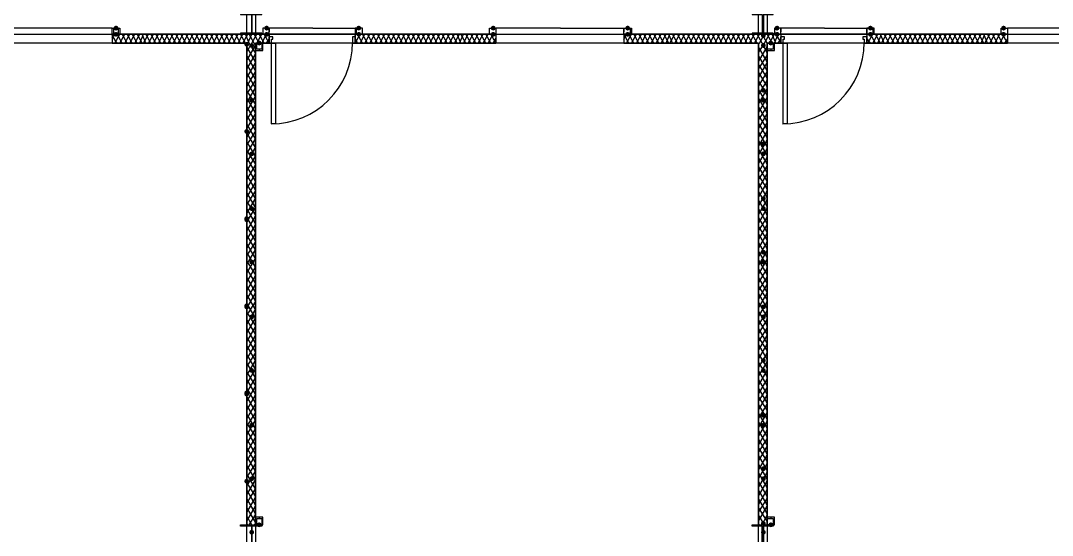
# Model space of a CAD drawing. Header units: millimetres. Extents: x 0 to 420, y 0 to 297.
# Drawn here: x 265.45 to 300.53, y 121.86 to 139.36 of the extents above; entities that cross this region are included whole.
import ezdxf

# ---------------------------------------------------------------- set-up
doc = ezdxf.new("R2010")
doc.units = ezdxf.units.MM
doc.layers.get('0').update_dxf_attribs({"linetype": 'CONTINUOUS'})

msp = doc.modelspace()

# ---------------------------------------------------------------- hatches: boundary and pattern name
at = {"true_color": 0x000007}
for points in [[(268.774333, 139.107333), (268.749462, 139.047537), (268.689667, 139.022667), (268.629871, 139.047537), (268.605, 139.107333), (268.629871, 139.167129), (268.689667, 139.192), (268.749462, 139.167129)], [(268.774333, 138.895667), (268.749462, 138.835871), (268.689667, 138.811), (268.629871, 138.835871), (268.605, 138.895667), (268.629871, 138.955462), (268.689667, 138.980333), (268.749462, 138.955463)], [(273.896667, 139.107333), (273.871796, 139.047537), (273.812, 139.022667), (273.752204, 139.047537), (273.727333, 139.107333), (273.752204, 139.167129), (273.812, 139.192), (273.871796, 139.167129)], [(273.896667, 138.895667), (273.871796, 138.835871), (273.812, 138.811), (273.752204, 138.835871), (273.727333, 138.895667), (273.752204, 138.955462), (273.812, 138.980333), (273.871796, 138.955463)], [(277.029333, 139.107333), (277.004462, 139.047537), (276.944667, 139.022667), (276.884871, 139.047537), (276.86, 139.107333), (276.884871, 139.167129), (276.944667, 139.192), (277.004462, 139.167129)], [(277.029333, 138.895667), (277.004462, 138.835871), (276.944667, 138.811), (276.884871, 138.835871), (276.86, 138.895667), (276.884871, 138.955462), (276.944667, 138.980333), (277.004462, 138.955463)], [(281.601333, 139.107333), (281.576462, 139.047537), (281.516667, 139.022667), (281.456871, 139.047537), (281.432, 139.107333), (281.456871, 139.167129), (281.516667, 139.192), (281.576462, 139.167129)], [(281.601333, 138.895667), (281.576462, 138.835871), (281.516667, 138.811), (281.456871, 138.835871), (281.432, 138.895667), (281.456871, 138.955462), (281.516667, 138.980333), (281.576462, 138.955463)], [(286.173333, 139.107333), (286.148462, 139.047537), (286.088667, 139.022667), (286.028871, 139.047537), (286.004, 139.107333), (286.028871, 139.167129), (286.088667, 139.192), (286.148462, 139.167129)], [(286.173333, 138.895667), (286.148462, 138.835871), (286.088667, 138.811), (286.028871, 138.835871), (286.004, 138.895667), (286.028871, 138.955462), (286.088667, 138.980333), (286.148462, 138.955463)], [(290.787667, 138.853333), (290.762796, 138.793537), (290.703, 138.768667), (290.643204, 138.793537), (290.618333, 138.853333), (290.643204, 138.913129), (290.703, 138.938), (290.762796, 138.913129)], [(291.253333, 139.107333), (291.228462, 139.047537), (291.168667, 139.022667), (291.108871, 139.047537), (291.084, 139.107333), (291.108871, 139.167129), (291.168667, 139.192), (291.228462, 139.167129)], [(291.253333, 138.895667), (291.228462, 138.835871), (291.168667, 138.811), (291.108871, 138.835871), (291.084, 138.895667), (291.108871, 138.955462), (291.168667, 138.980333), (291.228462, 138.955463)], [(294.428333, 139.107333), (294.403462, 139.047537), (294.343667, 139.022667), (294.283871, 139.047537), (294.259, 139.107333), (294.283871, 139.167129), (294.343667, 139.192), (294.403462, 139.167129)], [(294.428333, 138.895667), (294.403462, 138.835871), (294.343667, 138.811), (294.283871, 138.835871), (294.259, 138.895667), (294.283871, 138.955462), (294.343667, 138.980333), (294.403462, 138.955463)], [(298.958, 139.107333), (298.933129, 139.047537), (298.873333, 139.022667), (298.813538, 139.047537), (298.788667, 139.107333), (298.813537, 139.167129), (298.873333, 139.192), (298.933129, 139.167129)], [(298.958, 138.895667), (298.933129, 138.835871), (298.873333, 138.811), (298.813538, 138.835871), (298.788667, 138.895667), (298.813537, 138.955462), (298.873333, 138.980333), (298.933129, 138.955463)], [(273.388667, 138.514667), (273.363796, 138.454871), (273.304, 138.43), (273.244204, 138.454871), (273.219333, 138.514667), (273.244204, 138.574462), (273.304, 138.599333), (273.363796, 138.574463)], [(273.642667, 138.599333), (273.617796, 138.539537), (273.558, 138.514667), (273.498204, 138.539537), (273.473333, 138.599333), (273.498204, 138.659129), (273.558, 138.684), (273.617796, 138.659129)], [(290.787667, 138.514667), (290.762796, 138.454871), (290.703, 138.43), (290.643204, 138.454871), (290.618333, 138.514667), (290.643204, 138.574462), (290.703, 138.599333), (290.762796, 138.574463)], [(291.041667, 138.599333), (291.016796, 138.539537), (290.957, 138.514667), (290.897204, 138.539537), (290.872333, 138.599333), (290.897204, 138.659129), (290.957, 138.684), (291.016796, 138.659129)], [(290.787667, 136.990667), (290.762796, 136.930871), (290.703, 136.906), (290.643204, 136.930871), (290.618333, 136.990667), (290.643204, 137.050462), (290.703, 137.075333), (290.762796, 137.050463)], [(273.388667, 136.652), (273.363796, 136.592204), (273.304, 136.567333), (273.244204, 136.592204), (273.219333, 136.652), (273.244204, 136.711796), (273.304, 136.736667), (273.363796, 136.711796)], [(290.787667, 136.652), (290.762796, 136.592204), (290.703, 136.567333), (290.643204, 136.592204), (290.618333, 136.652), (290.643204, 136.711796), (290.703, 136.736667), (290.762796, 136.711796)], [(290.787667, 135.170333), (290.762796, 135.110537), (290.703, 135.085667), (290.643204, 135.110537), (290.618333, 135.170333), (290.643204, 135.230129), (290.703, 135.255), (290.762796, 135.230129)], [(273.388667, 134.831667), (273.363796, 134.771871), (273.304, 134.747), (273.244204, 134.771871), (273.219333, 134.831667), (273.244204, 134.891462), (273.304, 134.916333), (273.363796, 134.891463)], [(290.787667, 134.831667), (290.762796, 134.771871), (290.703, 134.747), (290.643204, 134.771871), (290.618333, 134.831667), (290.643204, 134.891462), (290.703, 134.916333), (290.762796, 134.891463)], [(290.787667, 133.307667), (290.762796, 133.247871), (290.703, 133.223), (290.643204, 133.247871), (290.618333, 133.307667), (290.643204, 133.367462), (290.703, 133.392333), (290.762796, 133.367463)], [(273.388667, 132.969), (273.363796, 132.909204), (273.304, 132.884333), (273.244204, 132.909204), (273.219333, 132.969), (273.244204, 133.028796), (273.304, 133.053667), (273.363796, 133.028796)], [(290.787667, 132.969), (290.762796, 132.909204), (290.703, 132.884333), (290.643204, 132.909204), (290.618333, 132.969), (290.643204, 133.028796), (290.703, 133.053667), (290.762796, 133.028796)], [(290.787667, 131.487333), (290.762796, 131.427537), (290.703, 131.402667), (290.643204, 131.427537), (290.618333, 131.487333), (290.643204, 131.547129), (290.703, 131.572), (290.762796, 131.547129)], [(273.388667, 131.148667), (273.363796, 131.088871), (273.304, 131.064), (273.244204, 131.088871), (273.219333, 131.148667), (273.244204, 131.208462), (273.304, 131.233333), (273.363796, 131.208463)], [(290.787667, 131.148667), (290.762796, 131.088871), (290.703, 131.064), (290.643204, 131.088871), (290.618333, 131.148667), (290.643204, 131.208462), (290.703, 131.233333), (290.762796, 131.208463)], [(290.787667, 129.624667), (290.762796, 129.564871), (290.703, 129.54), (290.643204, 129.564871), (290.618333, 129.624667), (290.643204, 129.684462), (290.703, 129.709333), (290.762796, 129.684463)], [(273.388667, 129.286), (273.363796, 129.226204), (273.304, 129.201333), (273.244204, 129.226204), (273.219333, 129.286), (273.244204, 129.345796), (273.304, 129.370667), (273.363796, 129.345796)], [(290.787667, 129.286), (290.762796, 129.226204), (290.703, 129.201333), (290.643204, 129.226204), (290.618333, 129.286), (290.643204, 129.345796), (290.703, 129.370667), (290.762796, 129.345796)], [(290.787667, 127.804333), (290.762796, 127.744537), (290.703, 127.719667), (290.643204, 127.744537), (290.618333, 127.804333), (290.643204, 127.864129), (290.703, 127.889), (290.762796, 127.864129)], [(273.388667, 127.465667), (273.363796, 127.405871), (273.304, 127.381), (273.244204, 127.405871), (273.219333, 127.465667), (273.244204, 127.525462), (273.304, 127.550333), (273.363796, 127.525463)], [(290.787667, 127.465667), (290.762796, 127.405871), (290.703, 127.381), (290.643204, 127.405871), (290.618333, 127.465667), (290.643204, 127.525462), (290.703, 127.550333), (290.762796, 127.525463)], [(290.787667, 125.941667), (290.762796, 125.881871), (290.703, 125.857), (290.643204, 125.881871), (290.618333, 125.941667), (290.643204, 126.001462), (290.703, 126.026333), (290.762796, 126.001463)], [(273.388667, 125.603), (273.363796, 125.543204), (273.304, 125.518333), (273.244204, 125.543204), (273.219333, 125.603), (273.244204, 125.662796), (273.304, 125.687667), (273.363796, 125.662796)], [(290.787667, 125.603), (290.762796, 125.543204), (290.703, 125.518333), (290.643204, 125.543204), (290.618333, 125.603), (290.643204, 125.662796), (290.703, 125.687667), (290.762796, 125.662796)], [(290.787667, 124.121333), (290.762796, 124.061537), (290.703, 124.036667), (290.643204, 124.061537), (290.618333, 124.121333), (290.643204, 124.181129), (290.703, 124.206), (290.762796, 124.181129)], [(273.388667, 123.782667), (273.363796, 123.722871), (273.304, 123.698), (273.244204, 123.722871), (273.219333, 123.782667), (273.244204, 123.842462), (273.304, 123.867333), (273.363796, 123.842463)], [(290.787667, 123.782667), (290.762796, 123.722871), (290.703, 123.698), (290.643204, 123.722871), (290.618333, 123.782667), (290.643204, 123.842462), (290.703, 123.867333), (290.762796, 123.842463)], [(273.642667, 122.216333), (273.617796, 122.156537), (273.558, 122.131667), (273.498204, 122.156537), (273.473333, 122.216333), (273.498204, 122.276129), (273.558, 122.301), (273.617796, 122.276129)], [(290.787667, 122.258667), (290.762796, 122.198871), (290.703, 122.174), (290.643204, 122.198871), (290.618333, 122.258667), (290.643204, 122.318462), (290.703, 122.343333), (290.762796, 122.318463)], [(291.041667, 122.216333), (291.016796, 122.156537), (290.957, 122.131667), (290.897204, 122.156537), (290.872333, 122.216333), (290.897204, 122.276129), (290.957, 122.301), (291.016796, 122.276129)], [(273.388667, 121.962333), (273.363796, 121.902537), (273.304, 121.877667), (273.244204, 121.902537), (273.219333, 121.962333), (273.244204, 122.022129), (273.304, 122.047), (273.363796, 122.022129)], [(290.787667, 121.962333), (290.762796, 121.902537), (290.703, 121.877667), (290.643204, 121.902537), (290.618333, 121.962333), (290.643204, 122.022129), (290.703, 122.047), (290.762796, 122.022129)]]:
    msp.add_hatch(color=0, dxfattribs=at).paths.add_polyline_path(points, flags=0)
at = {"true_color": 0x0000fe}
for points in [[(273.219333, 138.557), (273.194462, 138.497204), (273.134667, 138.472333), (273.074871, 138.497204), (273.05, 138.557), (273.074871, 138.616796), (273.134667, 138.641667), (273.194462, 138.616796)], [(273.219333, 138.557), (273.194462, 138.497204), (273.134667, 138.472333), (273.074871, 138.497204), (273.05, 138.557), (273.074871, 138.616796), (273.134667, 138.641667), (273.194462, 138.616796)], [(273.219333, 135.593667), (273.194462, 135.533871), (273.134667, 135.509), (273.074871, 135.533871), (273.05, 135.593667), (273.074871, 135.653462), (273.134667, 135.678333), (273.194462, 135.653463)], [(273.219333, 135.593667), (273.194462, 135.533871), (273.134667, 135.509), (273.074871, 135.533871), (273.05, 135.593667), (273.074871, 135.653462), (273.134667, 135.678333), (273.194462, 135.653463)], [(273.219333, 132.630333), (273.194462, 132.570538), (273.134667, 132.545667), (273.074871, 132.570538), (273.05, 132.630333), (273.074871, 132.690129), (273.134667, 132.715), (273.194462, 132.690129)], [(273.219333, 132.588), (273.194462, 132.528204), (273.134667, 132.503333), (273.074871, 132.528204), (273.05, 132.588), (273.074871, 132.647796), (273.134667, 132.672667), (273.194462, 132.647796)], [(273.219333, 129.667), (273.194462, 129.607204), (273.134667, 129.582333), (273.074871, 129.607204), (273.05, 129.667), (273.074871, 129.726796), (273.134667, 129.751667), (273.194462, 129.726796)], [(273.219333, 129.624667), (273.194462, 129.564871), (273.134667, 129.54), (273.074871, 129.564871), (273.05, 129.624667), (273.074871, 129.684462), (273.134667, 129.709333), (273.194462, 129.684463)], [(273.219333, 126.703667), (273.194462, 126.643871), (273.134667, 126.619), (273.074871, 126.643871), (273.05, 126.703667), (273.074871, 126.763462), (273.134667, 126.788333), (273.194462, 126.763463)], [(273.219333, 126.661333), (273.194462, 126.601537), (273.134667, 126.576667), (273.074871, 126.601537), (273.05, 126.661333), (273.074871, 126.721129), (273.134667, 126.746), (273.194462, 126.721129)], [(273.219333, 123.698), (273.194462, 123.638204), (273.134667, 123.613333), (273.074871, 123.638204), (273.05, 123.698), (273.074871, 123.757796), (273.134667, 123.782667), (273.194462, 123.757796)]]:
    msp.add_hatch(color=0, dxfattribs=at).paths.add_polyline_path(points, flags=0)
at = {"true_color": 0x000007}
h = msp.add_hatch(color=0, dxfattribs=at)
h.paths.add_polyline_path([(273.134667, 138.557), (273.134667, 122.216333)], flags=0)
h.paths.add_polyline_path([(273.134667, 122.216333), (273.134667, 138.557)], flags=0)

# ---------------------------------------------------------------- linework, layer by layer
at = {"color": 0, "true_color": 0x000007}
for points in [[(273.134667, 150.029333), (255.524, 150.029333), (255.524, 138.895667), (273.134667, 138.895667)], [(273.431, 138.895667), (290.533667, 138.895667), (290.533667, 150.029333), (273.431, 150.029333)], [(307.932667, 150.029333), (290.83, 150.029333), (290.83, 138.895667), (307.932667, 138.895667)], [(273.642667, 139.615333), (272.923, 139.615333), (272.923, 139.573), (273.304, 139.573), (273.304, 138.938), (272.923, 138.938), (272.923, 138.895667), (273.642667, 138.895667), (273.642667, 138.938), (273.304, 138.938), (273.304, 139.573), (273.642667, 139.573)], [(291.041667, 139.615333), (290.322, 139.615333), (290.322, 139.573), (290.660667, 139.573), (290.660667, 138.938), (290.322, 138.938), (290.322, 138.895667), (291.041667, 138.895667), (291.041667, 138.938), (290.703, 138.938), (290.703, 139.573), (291.041667, 139.573)], [(268.562667, 139.107333), (268.816667, 139.107333), (268.816667, 138.895667), (268.562667, 138.895667)], [(268.605, 139.107333), (268.605, 138.895667), (268.774333, 138.895667), (268.774333, 139.107333)], [(277.071667, 139.107333), (276.86, 139.107333), (276.86, 138.895667), (277.071667, 138.895667), (277.071667, 139.107333), (276.817667, 139.107333), (276.817667, 138.895667), (277.071667, 138.895667)], [(281.389667, 139.107333), (281.601333, 139.107333), (281.601333, 138.895667), (281.389667, 138.895667), (281.389667, 139.107333), (281.601333, 139.107333), (281.601333, 138.895667), (281.389667, 138.895667)], [(294.470667, 139.107333), (294.216667, 139.107333), (294.216667, 138.895667), (294.470667, 138.895667)], [(294.428333, 139.107333), (294.428333, 138.895667), (294.216667, 138.895667), (294.216667, 139.107333)], [(298.788667, 139.107333), (299.000333, 139.107333), (299.000333, 138.895667), (298.788667, 138.895667), (298.788667, 139.107333), (299.000333, 139.107333), (299.000333, 138.895667), (298.788667, 138.895667)], [(273.134667, 104.097667), (273.134667, 138.599333), (272.923, 138.599333), (259.757333, 138.599333), (255.524, 138.599333), (255.524, 104.097667)], [(273.685, 138.599333), (273.431, 138.599333), (273.431, 138.345333), (273.685, 138.345333)], [(273.431, 104.097667), (290.533667, 104.097667), (290.533667, 138.599333), (290.322, 138.599333), (277.156333, 138.599333), (273.431, 138.599333)], [(273.642667, 138.599333), (273.642667, 138.387667), (273.473333, 138.387667), (273.473333, 138.599333)], [(273.896667, 138.811), (273.896667, 138.599333), (273.981333, 138.599333), (273.981333, 138.726333), (274.023667, 138.726333), (274.023667, 138.811)], [(273.896667, 138.599333), (273.896667, 138.811)], [(273.981333, 135.847667), (273.981333, 138.599333), (274.108333, 138.599333), (274.108333, 135.847667)], [(276.733, 138.811), (276.733, 138.726333), (276.733, 138.599333), (276.817667, 138.599333), (276.817667, 138.811)], [(276.817667, 138.599333), (276.817667, 138.811)], [(291.084, 138.599333), (290.83, 138.599333), (290.83, 138.345333), (291.084, 138.345333)], [(291.041667, 138.599333), (291.041667, 138.387667), (290.83, 138.387667), (290.83, 138.599333)], [(290.83, 104.097667), (307.932667, 104.097667), (307.932667, 138.599333), (307.721, 138.599333), (294.513, 138.599333), (290.83, 138.599333)], [(291.295667, 138.811), (291.295667, 138.599333), (291.380333, 138.599333), (291.380333, 138.726333), (291.422667, 138.726333), (291.422667, 138.811)], [(291.295667, 138.599333), (291.295667, 138.811)], [(291.380333, 135.847667), (291.380333, 138.599333), (291.507333, 138.599333), (291.507333, 135.847667)], [(294.089667, 138.811), (294.089667, 138.726333), (294.132, 138.726333), (294.132, 138.599333), (294.216667, 138.599333), (294.216667, 138.811)], [(294.216667, 138.599333), (294.216667, 138.811)], [(273.134667, 138.557), (273.134667, 122.216333)], [(273.134667, 122.216333), (273.134667, 138.557)], [(273.134667, 122.216333), (273.134667, 138.557)], [(273.134667, 122.216333), (273.134667, 138.557)], [(273.685, 122.470333), (273.431, 122.470333), (273.431, 122.216333), (273.685, 122.216333)], [(291.084, 122.470333), (290.83, 122.470333), (290.83, 122.216333), (291.084, 122.216333)], [(273.642667, 121.496667), (272.923, 121.496667), (272.923, 121.539), (273.304, 121.539), (273.304, 122.174), (272.923, 122.174), (272.923, 122.216333), (273.642667, 122.216333), (273.642667, 122.174), (273.304, 122.174), (273.304, 121.539), (273.642667, 121.539)], [(273.642667, 122.428), (273.642667, 122.216333), (273.473333, 122.216333), (273.473333, 122.428)], [(291.041667, 121.496667), (290.322, 121.496667), (290.322, 121.539), (290.660667, 121.539), (290.660667, 122.174), (290.322, 122.174), (290.322, 122.216333), (291.041667, 122.216333), (291.041667, 122.174), (290.703, 122.174), (290.703, 121.539), (291.041667, 121.539)], [(291.041667, 122.428), (291.041667, 122.216333), (290.83, 122.216333), (290.83, 122.428)]]:
    msp.add_lwpolyline(points, close=True, dxfattribs=at)
for points in [[(273.304, 139.615333), (273.304, 138.895667)], [(290.703, 139.615333), (290.703, 138.895667)], [(266.403667, 139.107333), (264.244667, 139.107333), (264.244667, 138.980333)], [(264.244667, 138.980333), (264.244667, 138.895667), (266.403667, 138.895667)], [(268.562667, 138.980333), (268.562667, 139.107333), (266.403667, 139.107333)], [(266.403667, 138.895667), (268.562667, 138.895667), (268.562667, 138.980333)], [(272.965333, 138.938), (272.965333, 138.895667)], [(273.134667, 138.938), (273.134667, 138.895667)], [(273.473333, 138.938), (273.473333, 138.895667)], [(273.642667, 138.938), (273.642667, 138.895667)], [(275.378333, 139.107333), (273.896667, 139.107333), (273.685, 139.107333), (273.685, 138.895667), (273.896667, 138.895667), (273.896667, 139.107333), (273.685, 139.107333), (273.685, 138.895667), (273.896667, 138.895667), (273.896667, 139.107333), (273.896667, 138.980333)], [(275.378333, 138.895667), (273.896667, 138.895667), (273.896667, 138.980333)], [(275.378333, 139.107333), (276.817667, 139.107333), (276.817667, 138.980333)], [(276.817667, 138.980333), (276.817667, 138.895667), (275.378333, 138.895667)], [(283.802667, 139.107333), (281.601333, 139.107333), (281.601333, 138.980333)], [(281.601333, 138.980333), (281.601333, 138.895667), (283.802667, 138.895667)], [(283.802667, 139.107333), (285.961667, 139.107333), (286.173333, 139.107333), (286.173333, 138.895667), (285.961667, 138.895667), (285.961667, 139.107333), (286.215667, 139.107333), (286.215667, 138.895667), (285.961667, 138.895667), (285.961667, 139.107333), (285.961667, 138.980333)], [(283.802667, 138.895667), (285.961667, 138.895667), (285.961667, 138.980333)], [(290.322, 138.938), (290.322, 138.895667)], [(290.533667, 138.938), (290.533667, 138.895667)], [(290.872333, 138.938), (290.872333, 138.895667)], [(291.041667, 138.938), (291.041667, 138.895667)], [(292.777333, 139.107333), (291.295667, 139.107333), (291.084, 139.107333), (291.084, 138.895667), (291.295667, 138.895667), (291.295667, 139.107333), (291.084, 139.107333), (291.084, 138.895667), (291.295667, 138.895667), (291.295667, 139.107333), (291.295667, 138.980333)], [(292.777333, 138.895667), (291.295667, 138.895667), (291.295667, 138.980333)], [(292.777333, 139.107333), (294.216667, 139.107333), (294.216667, 138.980333)], [(294.216667, 138.980333), (294.216667, 138.895667), (292.777333, 138.895667)], [(301.201667, 139.107333), (299.000333, 139.107333), (299.000333, 138.980333)], [(299.000333, 138.980333), (299.000333, 138.895667), (301.201667, 138.895667)], [(268.562667, 138.768667), (268.647333, 138.895667)], [(268.562667, 138.895667), (268.562667, 138.599333)], [(268.562667, 138.895667), (268.562667, 138.599333)], [(273.896667, 138.895667), (268.562667, 138.895667)], [(268.732, 138.599333), (268.562667, 138.853333)], [(268.562667, 138.599333), (273.134667, 138.599333)], [(268.647333, 138.599333), (268.816667, 138.895667)], [(268.901333, 138.599333), (268.732, 138.895667)], [(268.816667, 138.599333), (268.986, 138.895667)], [(269.070667, 138.599333), (268.901333, 138.895667)], [(268.986, 138.599333), (269.155333, 138.895667)], [(269.24, 138.599333), (269.070667, 138.895667)], [(269.155333, 138.599333), (269.324667, 138.895667)], [(269.409333, 138.599333), (269.24, 138.895667)], [(269.324667, 138.599333), (269.494, 138.895667)], [(269.578667, 138.599333), (269.409333, 138.895667)], [(269.494, 138.599333), (269.621, 138.895667)], [(269.705667, 138.599333), (269.578667, 138.895667)], [(269.621, 138.599333), (269.790333, 138.895667)], [(269.875, 138.599333), (269.705667, 138.895667)], [(269.790333, 138.599333), (269.959667, 138.895667)], [(270.044333, 138.599333), (269.875, 138.895667)], [(269.959667, 138.599333), (270.129, 138.895667)], [(270.213667, 138.599333), (270.044333, 138.895667)], [(270.129, 138.599333), (270.298333, 138.895667)], [(270.383, 138.599333), (270.213667, 138.895667)], [(270.298333, 138.599333), (270.467667, 138.895667)], [(270.552333, 138.599333), (270.383, 138.895667)], [(270.467667, 138.599333), (270.637, 138.895667)], [(270.721667, 138.599333), (270.552333, 138.895667)], [(270.637, 138.599333), (270.806333, 138.895667)], [(270.891, 138.599333), (270.721667, 138.895667)], [(270.806333, 138.599333), (270.975667, 138.895667)], [(271.060333, 138.599333), (270.891, 138.895667)], [(270.975667, 138.599333), (271.145, 138.895667)], [(271.229667, 138.599333), (271.060333, 138.895667)], [(271.145, 138.599333), (271.314333, 138.895667)], [(271.399, 138.599333), (271.229667, 138.895667)], [(271.314333, 138.599333), (271.483667, 138.895667)], [(271.568333, 138.599333), (271.399, 138.895667)], [(271.483667, 138.599333), (271.653, 138.895667)], [(271.737667, 138.599333), (271.568333, 138.895667)], [(271.653, 138.599333), (271.822333, 138.895667)], [(271.907, 138.599333), (271.737667, 138.895667)], [(271.822333, 138.599333), (271.991667, 138.895667)], [(272.076333, 138.599333), (271.907, 138.895667)], [(271.991667, 138.599333), (272.161, 138.895667)], [(272.245667, 138.599333), (272.076333, 138.895667)], [(272.161, 138.599333), (272.330333, 138.895667)], [(272.415, 138.599333), (272.245667, 138.895667)], [(272.330333, 138.599333), (272.499667, 138.895667)], [(272.584333, 138.599333), (272.415, 138.895667)], [(272.499667, 138.599333), (272.669, 138.895667)], [(272.753667, 138.599333), (272.584333, 138.895667)], [(272.669, 138.599333), (272.838333, 138.895667)], [(272.923, 138.599333), (272.753667, 138.895667)], [(272.838333, 138.599333), (273.007667, 138.895667)], [(273.092333, 138.599333), (272.923, 138.895667)], [(273.007667, 138.599333), (273.177, 138.895667)], [(273.219333, 138.599333), (273.092333, 138.895667)], [(273.134667, 138.599333), (273.177, 138.599333)], [(273.134667, 138.303), (273.304, 138.599333)], [(273.134667, 138.599333), (273.134667, 122.216333), (273.431, 122.216333), (273.431, 138.599333)], [(273.177, 138.599333), (273.304, 138.895667)], [(273.388667, 138.599333), (273.219333, 138.895667)], [(273.431, 138.260667), (273.219333, 138.599333)], [(273.304, 138.599333), (273.473333, 138.895667)], [(273.558, 138.599333), (273.388667, 138.895667)], [(273.431, 138.514667), (273.388667, 138.599333)], [(273.431, 138.599333), (273.896667, 138.599333)], [(273.473333, 138.599333), (273.642667, 138.895667)], [(273.727333, 138.599333), (273.558, 138.895667)], [(273.642667, 138.599333), (273.812, 138.895667)], [(273.896667, 138.599333), (273.727333, 138.895667)], [(273.812, 138.599333), (273.896667, 138.726333)], [(273.896667, 138.895667), (273.896667, 138.811), (273.896667, 138.599333)], [(273.896667, 138.895667), (273.896667, 138.811)], [(273.960167, 135.847667), (274.243675, 135.861982), (274.518994, 135.904), (274.784728, 135.972326), (275.039485, 136.065568), (275.28187, 136.18233), (275.510491, 136.321219), (275.723952, 136.480842), (275.920861, 136.659805), (276.099824, 136.856714), (276.259448, 137.070176), (276.398337, 137.298796), (276.515099, 137.541182), (276.60834, 137.795939), (276.676666, 138.061673), (276.718684, 138.336991), (276.733, 138.6205)], [(276.817667, 138.853333), (276.817667, 138.895667)], [(276.817667, 138.599333), (276.987, 138.895667)], [(276.817667, 138.895667), (276.817667, 138.811), (276.817667, 138.599333)], [(276.817667, 138.895667), (276.817667, 138.811)], [(281.601333, 138.895667), (276.817667, 138.895667)], [(276.902333, 138.599333), (276.817667, 138.768667)], [(276.817667, 138.599333), (281.601333, 138.599333)], [(277.071667, 138.599333), (276.902333, 138.895667)], [(276.987, 138.599333), (277.156333, 138.895667)], [(277.241, 138.599333), (277.071667, 138.895667)], [(277.156333, 138.599333), (277.325667, 138.895667)], [(277.410333, 138.599333), (277.241, 138.895667)], [(277.325667, 138.599333), (277.495, 138.895667)], [(277.579667, 138.599333), (277.410333, 138.895667)], [(277.495, 138.599333), (277.664333, 138.895667)], [(277.749, 138.599333), (277.579667, 138.895667)], [(277.664333, 138.599333), (277.833667, 138.895667)], [(277.918333, 138.599333), (277.749, 138.895667)], [(277.833667, 138.599333), (278.003, 138.895667)], [(278.087667, 138.599333), (277.918333, 138.895667)], [(278.003, 138.599333), (278.172333, 138.895667)], [(278.257, 138.599333), (278.087667, 138.895667)], [(278.172333, 138.599333), (278.341667, 138.895667)], [(278.426333, 138.599333), (278.257, 138.895667)], [(278.341667, 138.599333), (278.511, 138.895667)], [(278.595667, 138.599333), (278.426333, 138.895667)], [(278.511, 138.599333), (278.680333, 138.895667)], [(278.765, 138.599333), (278.595667, 138.895667)], [(278.680333, 138.599333), (278.849667, 138.895667)], [(278.934333, 138.599333), (278.765, 138.895667)], [(278.849667, 138.599333), (279.019, 138.895667)], [(279.103667, 138.599333), (278.934333, 138.895667)], [(279.019, 138.599333), (279.188333, 138.895667)], [(279.273, 138.599333), (279.103667, 138.895667)], [(279.188333, 138.599333), (279.357667, 138.895667)], [(279.442333, 138.599333), (279.273, 138.895667)], [(279.357667, 138.599333), (279.527, 138.895667)], [(279.611667, 138.599333), (279.442333, 138.895667)], [(279.527, 138.599333), (279.696333, 138.895667)], [(279.781, 138.599333), (279.611667, 138.895667)], [(279.696333, 138.599333), (279.865667, 138.895667)], [(279.950333, 138.599333), (279.781, 138.895667)], [(279.865667, 138.599333), (280.035, 138.895667)], [(280.119667, 138.599333), (279.950333, 138.895667)], [(280.035, 138.599333), (280.204333, 138.895667)], [(280.289, 138.599333), (280.119667, 138.895667)], [(280.204333, 138.599333), (280.373667, 138.895667)], [(280.416, 138.599333), (280.289, 138.895667)], [(280.373667, 138.599333), (280.500667, 138.895667)], [(280.585333, 138.599333), (280.416, 138.895667)], [(280.500667, 138.599333), (280.67, 138.895667)], [(280.754667, 138.599333), (280.585333, 138.895667)], [(280.67, 138.599333), (280.839333, 138.895667)], [(280.924, 138.599333), (280.754667, 138.895667)], [(280.839333, 138.599333), (281.008667, 138.895667)], [(281.093333, 138.599333), (280.924, 138.895667)], [(281.008667, 138.599333), (281.178, 138.895667)], [(281.262667, 138.599333), (281.093333, 138.895667)], [(281.178, 138.599333), (281.347333, 138.895667)], [(281.432, 138.599333), (281.262667, 138.895667)], [(281.347333, 138.599333), (281.516667, 138.895667)], [(281.601333, 138.599333), (281.432, 138.895667)], [(281.516667, 138.599333), (281.601333, 138.768667)], [(281.601333, 138.853333), (281.601333, 138.895667)], [(281.601333, 138.895667), (281.601333, 138.599333)], [(281.601333, 138.895667), (281.601333, 138.599333)], [(285.961667, 138.726333), (286.046333, 138.895667)], [(286.131, 138.599333), (285.961667, 138.895667)], [(285.961667, 138.895667), (285.961667, 138.599333)], [(285.961667, 138.895667), (285.961667, 138.599333)], [(291.295667, 138.895667), (285.961667, 138.895667)], [(285.961667, 138.599333), (290.533667, 138.599333)], [(286.046333, 138.599333), (286.215667, 138.895667)], [(286.300333, 138.599333), (286.131, 138.895667)], [(286.215667, 138.599333), (286.385, 138.895667)], [(286.469667, 138.599333), (286.300333, 138.895667)], [(286.385, 138.599333), (286.554333, 138.895667)], [(286.639, 138.599333), (286.469667, 138.895667)], [(286.554333, 138.599333), (286.723667, 138.895667)], [(286.808333, 138.599333), (286.639, 138.895667)], [(286.723667, 138.599333), (286.893, 138.895667)], [(286.977667, 138.599333), (286.808333, 138.895667)], [(286.893, 138.599333), (287.062333, 138.895667)], [(287.147, 138.599333), (286.977667, 138.895667)], [(287.062333, 138.599333), (287.231667, 138.895667)], [(287.316333, 138.599333), (287.147, 138.895667)], [(287.231667, 138.599333), (287.401, 138.895667)], [(287.485667, 138.599333), (287.316333, 138.895667)], [(287.401, 138.599333), (287.528, 138.895667)], [(287.612667, 138.599333), (287.485667, 138.895667)], [(287.528, 138.599333), (287.697333, 138.895667)], [(287.782, 138.599333), (287.612667, 138.895667)], [(287.697333, 138.599333), (287.866667, 138.895667)], [(287.951333, 138.599333), (287.782, 138.895667)], [(287.866667, 138.599333), (288.036, 138.895667)], [(288.120667, 138.599333), (287.951333, 138.895667)], [(288.036, 138.599333), (288.205333, 138.895667)], [(288.29, 138.599333), (288.120667, 138.895667)], [(288.205333, 138.599333), (288.374667, 138.895667)], [(288.459333, 138.599333), (288.29, 138.895667)], [(288.374667, 138.599333), (288.544, 138.895667)], [(288.628667, 138.599333), (288.459333, 138.895667)], [(288.544, 138.599333), (288.713333, 138.895667)], [(288.798, 138.599333), (288.628667, 138.895667)], [(288.713333, 138.599333), (288.882667, 138.895667)], [(288.967333, 138.599333), (288.798, 138.895667)], [(288.882667, 138.599333), (289.052, 138.895667)], [(289.136667, 138.599333), (288.967333, 138.895667)], [(289.052, 138.599333), (289.221333, 138.895667)], [(289.306, 138.599333), (289.136667, 138.895667)], [(289.221333, 138.599333), (289.390667, 138.895667)], [(289.475333, 138.599333), (289.306, 138.895667)], [(289.390667, 138.599333), (289.56, 138.895667)], [(289.644667, 138.599333), (289.475333, 138.895667)], [(289.56, 138.599333), (289.729333, 138.895667)], [(289.814, 138.599333), (289.644667, 138.895667)], [(289.729333, 138.599333), (289.898667, 138.895667)], [(289.983333, 138.599333), (289.814, 138.895667)], [(289.898667, 138.599333), (290.068, 138.895667)], [(290.152667, 138.599333), (289.983333, 138.895667)], [(290.068, 138.599333), (290.237333, 138.895667)], [(290.322, 138.599333), (290.152667, 138.895667)], [(290.237333, 138.599333), (290.406667, 138.895667)], [(290.491333, 138.599333), (290.322, 138.895667)], [(290.406667, 138.599333), (290.576, 138.895667)], [(290.660667, 138.599333), (290.491333, 138.895667)], [(290.533667, 138.557), (290.576, 138.599333)], [(290.533667, 138.260667), (290.745333, 138.599333)], [(290.533667, 138.599333), (290.533667, 122.216333), (290.83, 122.216333), (290.83, 138.599333)], [(290.576, 138.599333), (290.745333, 138.895667)], [(290.83, 138.599333), (290.660667, 138.895667)], [(290.83, 138.260667), (290.660667, 138.599333)], [(290.745333, 138.599333), (290.914667, 138.895667)], [(290.999333, 138.599333), (290.83, 138.895667)], [(290.83, 138.557), (290.83, 138.599333)], [(290.83, 138.599333), (291.295667, 138.599333)], [(290.914667, 138.599333), (291.084, 138.895667)], [(291.126333, 138.599333), (290.999333, 138.895667)], [(291.084, 138.599333), (291.211, 138.895667)], [(291.295667, 138.641667), (291.126333, 138.895667)], [(291.211, 138.599333), (291.295667, 138.726333)], [(291.295667, 138.895667), (291.295667, 138.811), (291.295667, 138.599333)], [(291.295667, 138.895667), (291.295667, 138.811)], [(291.359167, 135.847667), (291.642675, 135.861982), (291.917994, 135.904), (292.183728, 135.972326), (292.438485, 136.065568), (292.68087, 136.18233), (292.909491, 136.321219), (293.122952, 136.480842), (293.319861, 136.659805), (293.498824, 136.856714), (293.658448, 137.070176), (293.797337, 137.298796), (293.914099, 137.541182), (294.00734, 137.795939), (294.075666, 138.061673), (294.117684, 138.336991), (294.132, 138.6205)], [(294.216667, 138.853333), (294.259, 138.895667)], [(294.216667, 138.895667), (294.216667, 138.811), (294.216667, 138.599333)], [(294.216667, 138.895667), (294.216667, 138.811)], [(299.000333, 138.895667), (294.216667, 138.895667)], [(294.343667, 138.599333), (294.216667, 138.768667)], [(294.216667, 138.599333), (299.000333, 138.599333)], [(294.259, 138.599333), (294.428333, 138.895667)], [(294.513, 138.599333), (294.343667, 138.895667)], [(294.428333, 138.599333), (294.597667, 138.895667)], [(294.682333, 138.599333), (294.513, 138.895667)], [(294.597667, 138.599333), (294.724667, 138.895667)], [(294.809333, 138.599333), (294.682333, 138.895667)], [(294.724667, 138.599333), (294.894, 138.895667)], [(294.978667, 138.599333), (294.809333, 138.895667)], [(294.894, 138.599333), (295.063333, 138.895667)], [(295.148, 138.599333), (294.978667, 138.895667)], [(295.063333, 138.599333), (295.232667, 138.895667)], [(295.317333, 138.599333), (295.148, 138.895667)], [(295.232667, 138.599333), (295.402, 138.895667)], [(295.486667, 138.599333), (295.317333, 138.895667)], [(295.402, 138.599333), (295.571333, 138.895667)], [(295.656, 138.599333), (295.486667, 138.895667)], [(295.571333, 138.599333), (295.740667, 138.895667)], [(295.825333, 138.599333), (295.656, 138.895667)], [(295.740667, 138.599333), (295.91, 138.895667)], [(295.994667, 138.599333), (295.825333, 138.895667)], [(295.91, 138.599333), (296.079333, 138.895667)], [(296.164, 138.599333), (295.994667, 138.895667)], [(296.079333, 138.599333), (296.248667, 138.895667)], [(296.333333, 138.599333), (296.164, 138.895667)], [(296.248667, 138.599333), (296.418, 138.895667)], [(296.502667, 138.599333), (296.333333, 138.895667)], [(296.418, 138.599333), (296.587333, 138.895667)], [(296.672, 138.599333), (296.502667, 138.895667)], [(296.587333, 138.599333), (296.756667, 138.895667)], [(296.841333, 138.599333), (296.672, 138.895667)], [(296.756667, 138.599333), (296.926, 138.895667)], [(297.010667, 138.599333), (296.841333, 138.895667)], [(296.926, 138.599333), (297.095333, 138.895667)], [(297.18, 138.599333), (297.010667, 138.895667)], [(297.095333, 138.599333), (297.264667, 138.895667)], [(297.349333, 138.599333), (297.18, 138.895667)], [(297.264667, 138.599333), (297.434, 138.895667)], [(297.518667, 138.599333), (297.349333, 138.895667)], [(297.434, 138.599333), (297.603333, 138.895667)], [(297.688, 138.599333), (297.518667, 138.895667)], [(297.603333, 138.599333), (297.772667, 138.895667)], [(297.857333, 138.599333), (297.688, 138.895667)], [(297.772667, 138.599333), (297.942, 138.895667)], [(298.026667, 138.599333), (297.857333, 138.895667)], [(297.942, 138.599333), (298.111333, 138.895667)], [(298.196, 138.599333), (298.026667, 138.895667)], [(298.111333, 138.599333), (298.238333, 138.895667)], [(298.323, 138.599333), (298.196, 138.895667)], [(298.238333, 138.599333), (298.407667, 138.895667)], [(298.492333, 138.599333), (298.323, 138.895667)], [(298.407667, 138.599333), (298.577, 138.895667)], [(298.661667, 138.599333), (298.492333, 138.895667)], [(298.577, 138.599333), (298.746333, 138.895667)], [(298.831, 138.599333), (298.661667, 138.895667)], [(298.746333, 138.599333), (298.915667, 138.895667)], [(299.000333, 138.599333), (298.831, 138.895667)], [(298.915667, 138.599333), (299.000333, 138.726333)], [(299.000333, 138.895667), (299.000333, 138.599333)], [(299.000333, 138.895667), (299.000333, 138.599333)], [(273.134667, 122.216333), (273.134667, 138.557), (273.134667, 122.216333), (273.134667, 138.557)], [(273.134667, 138.006667), (273.431, 138.514667)], [(273.431, 137.964333), (273.134667, 138.472333)], [(273.558, 138.387667), (273.558, 138.345333)], [(290.533667, 137.964333), (290.83, 138.472333)], [(290.83, 137.964333), (290.533667, 138.472333)], [(290.957, 138.387667), (290.957, 138.345333)], [(273.134667, 137.710333), (273.431, 138.218333)], [(273.431, 137.668), (273.134667, 138.176)], [(273.134667, 137.414), (273.431, 137.922)], [(290.533667, 137.710333), (290.83, 138.176)], [(290.83, 137.668), (290.533667, 138.176)], [(290.533667, 137.414), (290.83, 137.922)], [(273.431, 137.371667), (273.134667, 137.879667)], [(273.134667, 137.117667), (273.431, 137.625667)], [(273.431, 137.075333), (273.134667, 137.583333)], [(290.83, 137.414), (290.533667, 137.879667)], [(290.533667, 137.117667), (290.83, 137.625667)], [(290.83, 137.117667), (290.533667, 137.625667)], [(273.134667, 136.863667), (273.431, 137.329333)], [(273.431, 136.779), (273.134667, 137.287)], [(290.533667, 136.821333), (290.83, 137.329333)], [(290.83, 136.821333), (290.533667, 137.329333)], [(273.134667, 136.567333), (273.431, 137.075333)], [(273.431, 136.525), (273.134667, 136.990667)], [(290.533667, 136.525), (290.83, 137.033)], [(290.83, 136.525), (290.533667, 137.033)], [(273.134667, 136.271), (273.431, 136.779)], [(273.431, 136.228667), (273.134667, 136.736667)], [(273.134667, 135.974667), (273.431, 136.482667)], [(290.533667, 136.228667), (290.83, 136.736667)], [(290.83, 136.228667), (290.533667, 136.736667)], [(273.431, 135.932333), (273.134667, 136.440333)], [(273.134667, 135.678333), (273.431, 136.186333)], [(273.431, 135.636), (273.134667, 136.144)], [(290.533667, 135.974667), (290.83, 136.440333)], [(290.83, 135.932333), (290.533667, 136.440333)], [(290.533667, 135.678333), (290.83, 136.186333)], [(290.83, 135.678333), (290.533667, 136.144)], [(273.134667, 135.382), (273.431, 135.89)], [(273.431, 135.339667), (273.134667, 135.847667)], [(290.533667, 135.382), (290.83, 135.89)], [(290.83, 135.382), (290.533667, 135.89)], [(273.134667, 135.128), (273.431, 135.593667)], [(273.431, 135.043333), (273.134667, 135.551333)], [(290.533667, 135.085667), (290.83, 135.593667)], [(290.83, 135.085667), (290.533667, 135.593667)], [(273.134667, 134.831667), (273.431, 135.339667)], [(273.431, 134.747), (273.134667, 135.255)], [(290.533667, 134.789333), (290.83, 135.297333)], [(290.83, 134.789333), (290.533667, 135.297333)], [(273.134667, 134.535333), (273.431, 135.043333)], [(273.431, 134.493), (273.134667, 134.958667)], [(273.134667, 134.239), (273.431, 134.747)], [(290.533667, 134.493), (290.83, 135.001)], [(290.83, 134.493), (290.533667, 135.001)], [(273.431, 134.196667), (273.134667, 134.704667)], [(273.134667, 133.942667), (273.431, 134.450667)], [(273.431, 133.900333), (273.134667, 134.408333)], [(290.533667, 134.196667), (290.83, 134.704667)], [(290.83, 134.196667), (290.533667, 134.704667)], [(290.533667, 133.942667), (290.83, 134.408333)], [(290.83, 133.900333), (290.533667, 134.408333)], [(273.134667, 133.646333), (273.431, 134.154333)], [(273.431, 133.604), (273.134667, 134.112)], [(290.533667, 133.646333), (290.83, 134.154333)], [(290.83, 133.646333), (290.533667, 134.112)], [(273.134667, 133.35), (273.431, 133.858)], [(273.431, 133.307667), (273.134667, 133.815667)], [(290.533667, 133.35), (290.83, 133.858)], [(290.83, 133.35), (290.533667, 133.858)], [(273.134667, 133.096), (273.431, 133.561667)], [(273.431, 133.011333), (273.134667, 133.519333)], [(290.533667, 133.053667), (290.83, 133.561667)], [(290.83, 133.053667), (290.533667, 133.561667)], [(273.134667, 132.799667), (273.431, 133.307667)], [(273.431, 132.757333), (273.134667, 133.223)], [(273.134667, 132.503333), (273.431, 133.011333)], [(290.533667, 132.757333), (290.83, 133.265333)], [(290.83, 132.757333), (290.533667, 133.265333)], [(273.431, 132.461), (273.134667, 132.969)], [(273.134667, 132.207), (273.431, 132.715)], [(273.431, 132.164667), (273.134667, 132.672667)], [(290.533667, 132.461), (290.83, 132.969)], [(290.83, 132.461), (290.533667, 132.969)], [(290.533667, 132.207), (290.83, 132.672667)], [(290.83, 132.164667), (290.533667, 132.672667)], [(273.134667, 131.910667), (273.431, 132.418667)], [(273.431, 131.868333), (273.134667, 132.376333)], [(290.533667, 131.910667), (290.83, 132.418667)], [(290.83, 131.910667), (290.533667, 132.376333)], [(273.134667, 131.614333), (273.431, 132.122333)], [(273.431, 131.572), (273.134667, 132.08)], [(290.533667, 131.614333), (290.83, 132.122333)], [(290.83, 131.614333), (290.533667, 132.122333)], [(273.134667, 131.360333), (273.431, 131.826)], [(273.431, 131.275667), (273.134667, 131.783667)], [(273.134667, 131.064), (273.431, 131.572)], [(290.533667, 131.318), (290.83, 131.826)], [(290.83, 131.318), (290.533667, 131.826)], [(273.431, 130.979333), (273.134667, 131.487333)], [(273.134667, 130.767667), (273.431, 131.275667)], [(290.533667, 131.021667), (290.83, 131.529667)], [(290.83, 131.021667), (290.533667, 131.529667)], [(290.533667, 130.725333), (290.83, 131.233333)], [(290.83, 130.725333), (290.533667, 131.233333)], [(273.431, 130.725333), (273.134667, 131.191)], [(273.134667, 130.471333), (273.431, 130.979333)], [(273.431, 130.429), (273.134667, 130.937)], [(290.533667, 130.429), (290.83, 130.937)], [(290.83, 130.429), (290.533667, 130.937)], [(273.134667, 130.175), (273.431, 130.683)], [(273.431, 130.132667), (273.134667, 130.640667)], [(290.533667, 130.175), (290.83, 130.640667)], [(290.83, 130.132667), (290.533667, 130.640667)], [(273.134667, 129.878667), (273.431, 130.386667)], [(273.431, 129.836333), (273.134667, 130.344333)], [(290.533667, 129.878667), (290.83, 130.386667)], [(290.83, 129.878667), (290.533667, 130.344333)], [(273.134667, 129.582333), (273.431, 130.090333)], [(273.431, 129.54), (273.134667, 130.048)], [(290.533667, 129.582333), (290.83, 130.090333)], [(290.83, 129.582333), (290.533667, 130.090333)], [(273.134667, 129.328333), (273.431, 129.794)], [(273.431, 129.243667), (273.134667, 129.751667)], [(273.134667, 129.032), (273.431, 129.54)], [(290.533667, 129.286), (290.83, 129.794)], [(290.83, 129.286), (290.533667, 129.794)], [(290.533667, 128.989667), (290.83, 129.497667)], [(290.83, 128.989667), (290.533667, 129.497667)], [(273.431, 128.989667), (273.134667, 129.455333)], [(273.134667, 128.735667), (273.431, 129.243667)], [(273.431, 128.693333), (273.134667, 129.201333)], [(290.533667, 128.693333), (290.83, 129.201333)], [(290.83, 128.693333), (290.533667, 129.201333)], [(273.134667, 128.439333), (273.431, 128.947333)], [(273.431, 128.397), (273.134667, 128.905)], [(290.533667, 128.439333), (290.83, 128.905)], [(290.83, 128.397), (290.533667, 128.905)], [(273.134667, 128.143), (273.431, 128.651)], [(273.431, 128.100667), (273.134667, 128.608667)], [(290.533667, 128.143), (290.83, 128.651)], [(290.83, 128.143), (290.533667, 128.608667)], [(273.134667, 127.846667), (273.431, 128.354667)], [(273.431, 127.804333), (273.134667, 128.312333)], [(290.533667, 127.846667), (290.83, 128.354667)], [(290.83, 127.846667), (290.533667, 128.354667)], [(273.134667, 127.592667), (273.431, 128.058333)], [(273.431, 127.508), (273.134667, 128.016)], [(273.134667, 127.296333), (273.431, 127.804333)], [(273.431, 127.211667), (273.134667, 127.719667)], [(290.533667, 127.550333), (290.83, 128.058333)], [(290.83, 127.550333), (290.533667, 128.058333)], [(290.533667, 127.254), (290.83, 127.762)], [(290.83, 127.254), (290.533667, 127.762)], [(273.134667, 127), (273.431, 127.508)], [(273.431, 126.957667), (273.134667, 127.423333)], [(290.533667, 126.957667), (290.83, 127.465667)], [(290.83, 126.957667), (290.533667, 127.465667)], [(273.134667, 126.703667), (273.431, 127.211667)], [(273.431, 126.661333), (273.134667, 127.169333)], [(290.533667, 126.661333), (290.83, 127.169333)], [(290.83, 126.661333), (290.533667, 127.169333)], [(273.134667, 126.407333), (273.431, 126.915333)], [(273.431, 126.365), (273.134667, 126.873)], [(290.533667, 126.407333), (290.83, 126.873)], [(290.83, 126.365), (290.533667, 126.873)], [(273.134667, 126.111), (273.431, 126.619)], [(273.431, 126.068667), (273.134667, 126.576667)], [(273.134667, 125.814667), (273.431, 126.322667)], [(290.533667, 126.111), (290.83, 126.619)], [(290.83, 126.111), (290.533667, 126.576667)], [(290.533667, 125.814667), (290.83, 126.322667)], [(290.83, 125.814667), (290.533667, 126.322667)], [(273.431, 125.772333), (273.134667, 126.280333)], [(273.134667, 125.560667), (273.431, 126.026333)], [(273.431, 125.476), (273.134667, 125.984)], [(290.533667, 125.518333), (290.83, 126.026333)], [(290.83, 125.518333), (290.533667, 126.026333)], [(273.134667, 125.264333), (273.431, 125.772333)], [(273.431, 125.222), (273.134667, 125.687667)], [(290.533667, 125.222), (290.83, 125.73)], [(290.83, 125.222), (290.533667, 125.73)], [(273.134667, 124.968), (273.431, 125.476)], [(273.431, 124.925667), (273.134667, 125.433667)], [(290.533667, 124.925667), (290.83, 125.433667)], [(290.83, 124.925667), (290.533667, 125.433667)], [(273.134667, 124.671667), (273.431, 125.179667)], [(273.431, 124.629333), (273.134667, 125.137333)], [(290.533667, 124.671667), (290.83, 125.137333)], [(290.83, 124.629333), (290.533667, 125.137333)], [(273.134667, 124.375333), (273.431, 124.883333)], [(273.431, 124.333), (273.134667, 124.841)], [(273.134667, 124.079), (273.431, 124.587)], [(290.533667, 124.375333), (290.83, 124.883333)], [(290.83, 124.375333), (290.533667, 124.841)], [(290.533667, 124.079), (290.83, 124.587)], [(290.83, 124.079), (290.533667, 124.587)], [(273.431, 124.036667), (273.134667, 124.544667)], [(273.134667, 123.825), (273.431, 124.290667)], [(273.431, 123.740333), (273.134667, 124.248333)], [(290.533667, 123.782667), (290.83, 124.290667)], [(290.83, 123.782667), (290.533667, 124.290667)], [(273.134667, 123.528667), (273.431, 124.036667)], [(273.431, 123.444), (273.134667, 123.952)], [(290.533667, 123.486333), (290.83, 123.994333)], [(290.83, 123.486333), (290.533667, 123.994333)], [(273.134667, 123.232333), (273.431, 123.740333)], [(273.431, 123.19), (273.134667, 123.655667)], [(290.533667, 123.19), (290.83, 123.698)], [(290.83, 123.19), (290.533667, 123.698)], [(273.134667, 122.936), (273.431, 123.444)], [(273.431, 122.893667), (273.134667, 123.401667)], [(290.533667, 122.893667), (290.83, 123.401667)], [(290.83, 122.893667), (290.533667, 123.401667)], [(273.134667, 122.639667), (273.431, 123.147667)], [(273.431, 122.597333), (273.134667, 123.105333)], [(273.134667, 122.343333), (273.431, 122.851333)], [(273.431, 122.301), (273.134667, 122.809)], [(290.533667, 122.639667), (290.83, 123.105333)], [(290.83, 122.597333), (290.533667, 123.105333)], [(290.533667, 122.343333), (290.83, 122.851333)], [(290.83, 122.343333), (290.533667, 122.809)], [(273.304, 122.216333), (273.134667, 122.512667)], [(273.219333, 122.216333), (273.431, 122.555)], [(273.558, 122.470333), (273.558, 122.428)], [(290.745333, 122.216333), (290.533667, 122.555)], [(290.660667, 122.216333), (290.83, 122.555)], [(290.957, 122.470333), (290.957, 122.428)], [(272.965333, 122.174), (272.965333, 122.216333)], [(273.177, 122.216333), (273.134667, 122.216333)], [(273.134667, 122.174), (273.134667, 122.216333)], [(273.304, 121.496667), (273.304, 122.216333)], [(273.388667, 122.216333), (273.431, 122.258667)], [(273.473333, 122.174), (273.473333, 122.216333)], [(273.642667, 122.174), (273.642667, 122.216333)], [(290.322, 122.174), (290.322, 122.216333)], [(290.576, 122.216333), (290.533667, 122.258667)], [(290.533667, 122.174), (290.533667, 122.216333)], [(290.703, 121.496667), (290.703, 122.216333)], [(290.83, 122.216333), (290.83, 122.258667)], [(290.872333, 122.174), (290.872333, 122.216333)], [(291.041667, 122.174), (291.041667, 122.216333)]]:
    msp.add_lwpolyline(points, dxfattribs=at)

doc.saveas('drawing.dxf')
